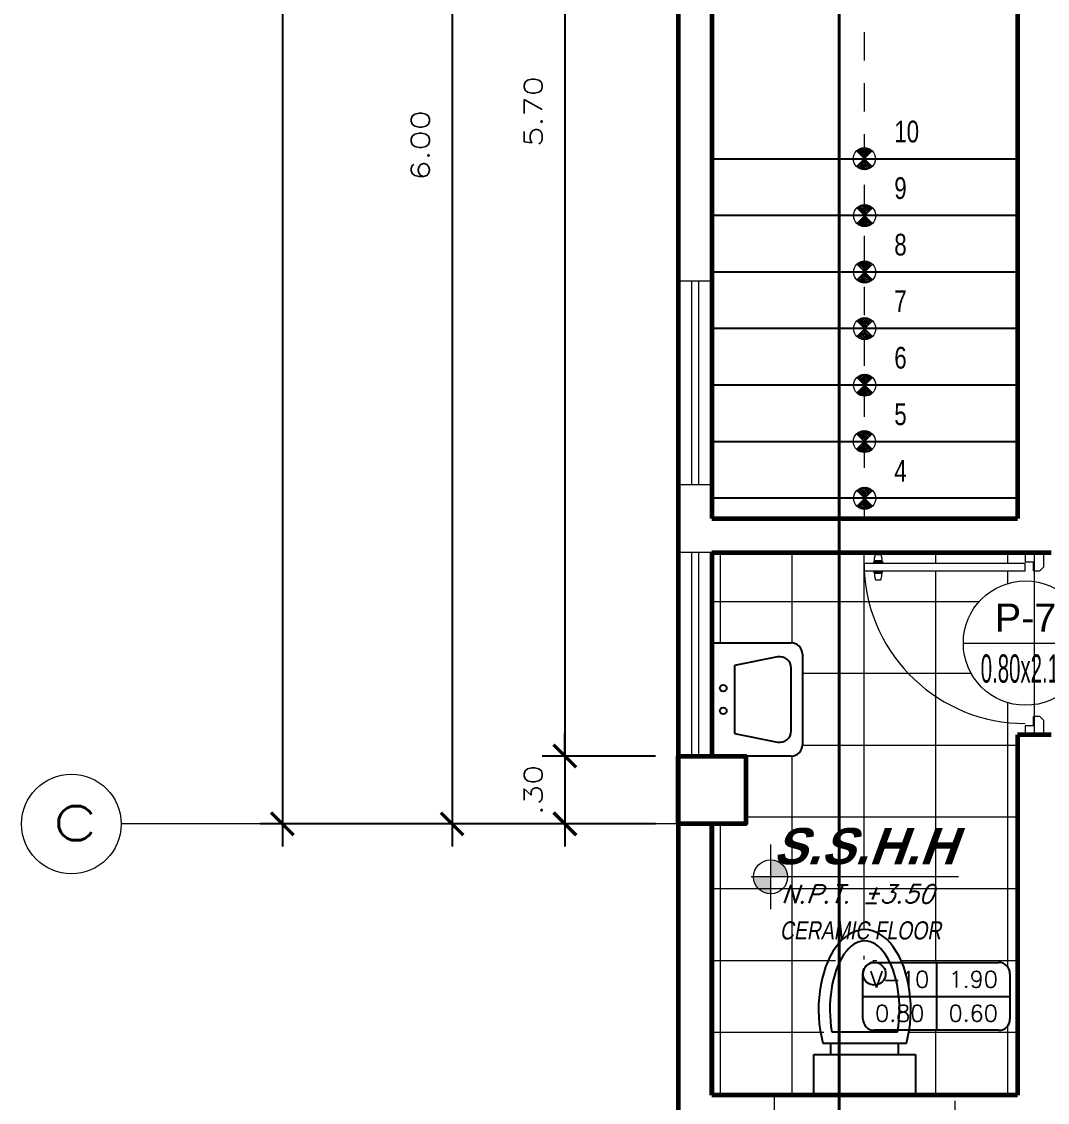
# Model space of a CAD drawing. Header units: millimetres. Extents: x 1313 to 1393.8, y 883.5 to 926.2.
# Drawn here: x 1332.882 to 1337.416, y 907.264 to 912.042 of the extents above; entities that cross this region are included whole.
import ezdxf
from ezdxf.enums import TextEntityAlignment as Align

# ---------------------------------------------------------------- set-up
doc = ezdxf.new("R2010")
doc.units = ezdxf.units.MM
doc.linetypes.add('ACAD_ISO02W100', pattern=[15, 12, -3])
doc.linetypes.add('HIDDEN2', pattern=[0.1875, 0.125, -0.0625])
for name, color, linetype, lineweight in [('ambientes', 254, 'Continuous', 25), ('columnas', 40, 'Continuous', 60), ('cotas', 87, 'Continuous', 15), ('COTNIV', 40, 'Continuous', 18), ('DIMENSIONES', 1, 'Continuous', 5), ('ejes', 147, 'Continuous', 5), ('Layer3', 31, 'Continuous', 5), ('Linea Corte', 24, 'ACAD_ISO02W100', 70), ('lineas delgadas', 252, 'Continuous', 5), ('Muros confinados', 3, 'Continuous', 60), ('proy', 42, 'HIDDEN2', 5), ('Puertas', 35, 'Continuous', 13), ('REFERENCIA', 12, 'Continuous', 5), ('TEXTO', 7, 'Continuous', 5), ('Texto niveles', 4, 'Continuous', 18)]:
    doc.layers.add(name, color=color, linetype=linetype, lineweight=lineweight)
for name, color, linetype in [('CODIGOS', 31, 'Continuous'), ('Muebles', 2, 'Continuous'), ('Muro Bajo', 2, 'Continuous')]:
    doc.layers.add(name, color=color, linetype=linetype)
doc.styles.add('ACOT', font='simplex.shx', dxfattribs={"height": 0.08})
doc.styles.add('AMBIENTES', font='arialbd.ttf', dxfattribs={"height": 0.18})
doc.styles.add('AN', font='swisscl.ttf')
doc.styles.add('R80-50', font='romans.shx', dxfattribs={"width": 1.3, "height": 0.08})
doc.styles.add('ROMANS', font='romans')
doc.styles.add('STYLE1', font='arial.ttf')
doc.styles.add('TITULOS', font='sanss___.ttf', dxfattribs={"height": 0.3})
doc.dimstyles.new('HORIZONTAL 1.1', dxfattribs={"dimtxt": 0.2, "dimasz": 0.1, "dimexe": 0.1, "dimexo": 0.1, "dimgap": 0.1, "dimtad": 2, "dimzin": 4, "dimdsep": 46, "dimtxsty": 'R80-50', "dimblk": 'ARCHTICK', "dimcen": 0.09, "dimdle": 0.1, "dimclrd": 256, "dimclre": 256, "dimclrt": 7, "dimaunit": 1, "dimazin": 0, "dimtfac": 1, "dimtix": 1, "dimtmove": 0, "dimatfit": 3, "dimldrblk": 'ARCHTICK', "dimfxl": 1, "dimtolj": 1, "dimtzin": 0, "dimarcsym": 0})
pattern_1 = [(0, (4242.365768630885, -2685.573759226781), (0, 0.3175), []), (90, (4242.365768630885, -2685.573759226781), (-0.3175, 1.944126793646423e-17), [])]

# ---------------------------------------------------------------- blocks, each defined once
blk = doc.blocks.new('_ArchTick')
at = {"color": 0, "const_width": 0.15}
blk.add_lwpolyline([(-0.5, -0.5), (0.5, 0.5)], dxfattribs=at)
blk = doc.blocks.new('*D410')
at = {"layer": 'cotas', "lineweight": -2, "transparency": 16777216}
for p, q in [((1335.283520734275, 914.5952182237883), (1335.283520734275, 908.6952182237884)), ((1335.683520734275, 914.4952182237882), (1335.183520734276, 914.4952182237882)), ((1335.683520734274, 908.7952182237884), (1335.183520734276, 908.7952182237884))]:
    blk.add_line(p, q, dxfattribs=at)
at = {"layer": 'Defpoints', "color": 0, "transparency": 16777216}
for p in [(1335.783520734275, 914.4952182237882), (1335.283520734275, 908.7952182237884), (1335.783520734274, 908.7952182237884)]:
    blk.add_point(p, dxfattribs=at)
at = {"layer": 'cotas', "lineweight": -2, "transparency": 16777216, "xscale": 0.1, "yscale": 0.1, "zscale": 0.1}
for p, rotation in [((1335.283520734275, 914.4952182237882), 90), ((1335.283520734275, 908.7952182237884), 270)]:
    blk.add_blockref('_ArchTick', p, dxfattribs=dict(at, rotation=rotation))
at = {"layer": 'cotas', "color": 7, "transparency": 16777216, "insert": (1335.143520734275, 911.6452182237877), "char_height": 0.08, "attachment_point": 5, "rotation": 90, "style": 'R80-50'}
blk.add_mtext('\\A1;5.70', dxfattribs=at)
blk = doc.blocks.new('*D411')
at = {"layer": 'cotas', "lineweight": -2, "transparency": 16777216}
for p, q in [((1335.283520734275, 908.7952182237884), (1335.283520734275, 908.8952182237884)), ((1335.683520734274, 908.7952182237884), (1335.183520734276, 908.7952182237884)), ((1335.283520734275, 908.7952182237884), (1335.283520734275, 908.4952182237878)), ((1335.683520734274, 908.4952182237878), (1335.183520734276, 908.4952182237878)), ((1335.283520734275, 908.4952182237878), (1335.283520734275, 908.3952182237878))]:
    blk.add_line(p, q, dxfattribs=at)
at = {"layer": 'Defpoints', "color": 0, "transparency": 16777216}
for p in [(1335.783520734274, 908.7952182237884), (1335.283520734275, 908.4952182237878), (1335.783520734274, 908.4952182237878)]:
    blk.add_point(p, dxfattribs=at)
at = {"layer": 'cotas', "lineweight": -2, "transparency": 16777216, "xscale": 0.1, "yscale": 0.1, "zscale": 0.1}
for p, rotation in [((1335.283520734275, 908.7952182237884), 270), ((1335.283520734275, 908.4952182237878), 90)]:
    blk.add_blockref('_ArchTick', p, dxfattribs=dict(at, rotation=rotation))
at = {"layer": 'cotas', "color": 7, "transparency": 16777216, "insert": (1335.143520734275, 908.6452182237874), "char_height": 0.08, "attachment_point": 5, "rotation": 90, "style": 'R80-50'}
blk.add_mtext('\\A1;.30', dxfattribs=at)
blk = doc.blocks.new('*D422')
at = {"layer": 'cotas', "lineweight": -2, "transparency": 16777216}
for p, q in [((1334.784764294097, 914.5952182237883), (1334.784764294097, 908.3952182237887)), ((1335.683520734285, 914.4952182237882), (1334.684764294097, 914.4952182237882)), ((1335.683520734274, 908.4952182237887), (1334.684764294097, 908.4952182237887))]:
    blk.add_line(p, q, dxfattribs=at)
at = {"layer": 'Defpoints', "color": 0, "transparency": 16777216}
for p in [(1335.783520734285, 914.4952182237882), (1334.784764294097, 908.4952182237887), (1335.783520734274, 908.4952182237887)]:
    blk.add_point(p, dxfattribs=at)
at = {"layer": 'cotas', "lineweight": -2, "transparency": 16777216, "xscale": 0.1, "yscale": 0.1, "zscale": 0.1}
for p, rotation in [((1334.784764294097, 914.4952182237882), 90), ((1334.784764294097, 908.4952182237887), 270)]:
    blk.add_blockref('_ArchTick', p, dxfattribs=dict(at, rotation=rotation))
at = {"layer": 'cotas', "color": 7, "transparency": 16777216, "insert": (1334.644764294097, 911.4952182237878), "char_height": 0.08, "attachment_point": 5, "rotation": 90, "style": 'R80-50'}
blk.add_mtext('\\A1;6.00', dxfattribs=at)
blk = doc.blocks.new('*D423')
at = {"layer": 'cotas', "lineweight": -2, "transparency": 16777216}
for p, q in [((1334.034764294097, 923.0952182237883), (1334.034764294097, 908.3952182237878)), ((1335.683520734275, 922.9952182237882), (1333.934764294097, 922.9952182237882)), ((1335.683520734274, 908.4952182237878), (1333.934764294097, 908.4952182237878))]:
    blk.add_line(p, q, dxfattribs=at)
at = {"layer": 'Defpoints', "color": 0, "transparency": 16777216}
for p in [(1335.783520734275, 922.9952182237882), (1334.034764294097, 908.4952182237878), (1335.783520734274, 908.4952182237878)]:
    blk.add_point(p, dxfattribs=at)
at = {"layer": 'cotas', "lineweight": -2, "transparency": 16777216, "xscale": 0.1, "yscale": 0.1, "zscale": 0.1}
for p, rotation in [((1334.034764294097, 922.9952182237882), 90), ((1334.034764294097, 908.4952182237878), 270)]:
    blk.add_blockref('_ArchTick', p, dxfattribs=dict(at, rotation=rotation))
at = {"layer": 'cotas', "color": 7, "transparency": 16777216, "insert": (1333.780237545126, 915.7452182237873), "char_height": 0.3, "attachment_point": 5, "rotation": 90, "style": 'TITULOS'}
blk.add_mtext('\\A1;14.50', dxfattribs=at)
blk = doc.blocks.new('P90-1')
for p, q in [((-0.9990517566913795, 0.005935422918673439), (-0.9990517566913795, 0.0959354229186733)), ((-0.9940517566913787, 0.0959354229186733), (-0.9990517566913795, 0.0959354229186733)), ((-0.9488046350236647, 0.1009354229186741), (-0.9940517566913787, 0.1009354229186741)), ((-0.9940517566913787, 0.0959354229186733), (-0.9940517566913787, 0.1009354229186741)), ((-0.004051756691380248, 0.1009354229186741), (-0.05237351597615536, 0.1009354229186741)), ((-0.004051756691380248, 0.1009354229186741), (-0.004051756691380248, 0.0959354229186733)), ((0.0009482433086205333, 0.0959354229186733), (-0.004051756691380248, 0.0959354229186733)), ((0.0009482433086205333, 0.0959354229186733), (0.0009482433086205333, 0.005935422918673439)), ((-0.9940517566913787, 0.005935422918673439), (-0.9990517566913795, 0.005935422918673439)), ((-0.9940517566913787, 0.000935422918672657), (-0.9940517566913787, 0.005935422918673439)), ((-0.9190517566913794, 0.000935422918672657), (-0.9940517566913787, 0.000935422918672657)), ((-0.8990517566913798, 0.02093542291867401), (-0.9190517566913794, 0.000935422918672657)), ((-0.8990517566913798, 0.02093542291867401), (-0.8990517566913798, 0.05472381416213601)), ((-0.09905175669137911, 0.05472381416213601), (-0.09905175669137911, 0.02093542291867401)), ((-0.09905175669137911, 0.02093542291867401), (-0.07905175669137954, 0.000935422918672657)), ((-0.004051756691380248, 0.000935422918672657), (-0.07905175669137954, 0.000935422918672657)), ((-0.004051756691380248, 0.005935422918673439), (-0.004051756691380248, 0.000935422918672657)), ((0.0009482433086205333, 0.005935422918673439), (-0.004051756691380248, 0.005935422918673439))]:
    blk.add_line(p, q)
for points in [[(-0.05905045993646674, 0.9844227219258652), (-0.1001612735924624, 0.9844227219258634), (-0.1001612735924624, 0.1012135621264321), (-0.05905045993646496, 0.1012135621264321)], [(-0.1139915255970934, 0.9274939543605996), (-0.1284152196437027, 0.9274939543605996), (-0.1484152196437005, 0.9224939543605988), (-0.1484152196437023, 0.892684088653457), (-0.128415219643701, 0.8876840886534598), (-0.1139915255970951, 0.8876840886534563)], [(-0.1055768771159933, 0.932087397904283), (-0.1101666955382914, 0.9320873979042812), (-0.1101666955382896, 0.8838561757099654), (-0.1055768771159933, 0.8838561757099619)], [(-0.05355882323787142, 0.932087397904283), (-0.04896900481557687, 0.9320873979042812), (-0.04896900481557509, 0.8838561757099654), (-0.05355882323787142, 0.8838561757099654)], [(-0.04514417475677135, 0.9274939543605996), (-0.03072048071016198, 0.9274939543605996), (-0.01072048071016418, 0.9224939543605988), (-0.01072048071016241, 0.892684088653457), (-0.03072048071016376, 0.8876840886534563), (-0.04514417475676957, 0.8876840886534598)]]:
    blk.add_lwpolyline(points, close=True)
for points in [[(-0.9488046350236647, 0.1009354229186741), (-0.9488046350236647, 0.05472381416213601), (-0.8990517566913798, 0.05472381416213601)], [(-0.09905175669137911, 0.05472381416213601), (-0.05237351597615536, 0.05472381416213601), (-0.05237351597615536, 0.1009354229186741)]]:
    blk.add_lwpolyline(points)
blk.add_arc((-0.05237351597615536, 0.1009354229186741), 0.88477877307552, 93.09610705437265, 180)
blk = doc.blocks.new('vp')
at = {"color": 21}
blk.add_lwpolyline([(-0.2750000000000057, 0), (0.2749999999999915, 0)], dxfattribs=at)
at = {"color": 31}
blk.add_circle((0, 0), 0.2749999999999986, dxfattribs=at)
at = {"style": 'STYLE1'}
blk.add_attdef('TIPO', text='', height=0.125, dxfattribs=at).set_placement((0, 0.05), align=Align.CENTER)
at = {"style": 'STYLE1', "width": 0.5166091167736456}
blk.add_attdef('ANCHOXALTURA', text='', height=0.125, dxfattribs=at).set_placement((-0.1981998467250108, -0.175), (0.1980668325464521, -0.175), align=Align.FIT)
blk = doc.blocks.new('LAV54-02')
for p, q in [((-0.25, -0.3500000000000014), (-0.25, 0)), ((-0.25, 0), (0.25, 0)), ((0.25, 0), (0.25, -0.3500000000000014)), ((-0.1500000000000004, -0.1000000000000014), (-0.1880388386486178, -0.2901941932430887)), ((0.1500000000000004, -0.1000000000000014), (-0.1500000000000004, -0.1000000000000014)), ((0.1880388386486178, -0.2901941932430887), (0.1500000000000004, -0.1000000000000014)), ((-0.139009804864072, -0.3500000000000014), (0.139009804864072, -0.3500000000000014)), ((0.1999999999999993, -0.3999999999999986), (-0.1999999999999993, -0.3999999999999986))]:
    blk.add_line(p, q)
for centre in [(-0.05000000000000071, -0.04999999999999716), (0.05000000000000071, -0.04999999999999716)]:
    blk.add_circle(centre, 0.015)
for centre, radius, start, end in [((-0.139009804864072, -0.2999999999999972), 0.05000000000000004, 168.6900675259798, 270), ((0.139009804864072, -0.2999999999999972), 0.05000000000000004, 270.0000000000001, 11.30993247402031), ((-0.1999999999999993, -0.3500000000000014), 0.05000000000000003, 180, 270), ((0.1999999999999993, -0.3500000000000014), 0.05000000000000003, 270, 0)]:
    blk.add_arc(centre, radius, start, end)
blk = doc.blocks.new('INO75-01')
for p, q in [((0, 0.2249999999999943), (0.1800000000000068, 0.2249999999999943)), ((0, -0.2249999999999943), (0, 0.2249999999999943)), ((0.1800000000000068, 0.2249999999999943), (0.1800000000000068, -0.2249999999999943)), ((0.1800000000000068, -0.2249999999999943), (0, -0.2249999999999943))]:
    blk.add_line(p, q)
at = {"linetype": 'HIDDEN2'}
for p, q in [((0.1800000000000068, 0.1499999999999986), (0.2300000000000182, 0.1499999999999986)), ((0.1800000000000068, -0.1500000000000057), (0.2300000000000182, -0.1500000000000057))]:
    blk.add_line(p, q, dxfattribs=at)
for points in [[(0.2300000000000182, 0.1845588526671662), (0.2300000000000182, -0.1845588526671662)], [(0.280000000000018, 0.1451869226585609), (0.280000000000018, -0.1451869226585609)]]:
    blk.add_lwpolyline(points)
for major_axis, ratio, start_param, end_param in [((0.3525707902876398, -7.828644183752505e-16), 0.5784260567748055, -2.010251506977173, 2.010251506977181), ((0.30257079028764, -7.622209603519594e-16), 0.5084145359543746, -1.907630861705541, 1.90763086170555)]:
    blk.add_ellipse((0.3799999999999955, 0), major_axis=major_axis, ratio=ratio, start_param=start_param, end_param=end_param)
blk = doc.blocks.new('VANOS')
at = {"color": 2}
for p, q in [((-0.2749999999999915, 0.1499999999999968), (0.2750000000000057, 0.1500000000000004)), ((0, 0.1499999999999986), (0, -0.1500000000000021)), ((-0.3250000000000171, -0.100000000000005), (-0.3250000000000171, 0.09999999999999964)), ((0.3250000000000028, 0.09999999999999964), (0.3250000000000028, -0.09999999999999787)), ((-0.3250000000000028, 0), (0.3250000000000028, 0)), ((0.2749999999999915, -0.1500000000000039), (-0.2750000000000057, -0.1500000000000039))]:
    blk.add_line(p, q, dxfattribs=at)
for centre, radius, start, end in [((-0.2750000000000057, 0.1000000000000014), 0.04999999999999716, 180, 180.000000000001), ((-0.2749999999999915, 0.1000000000000014), 0.05, 90, 180), ((0.2750000000000057, 0.1000000000000014), 0.04999999999999805, 90, 90), ((0.2750000000000057, 0.09999999999999787), 0.05, 0, 89.99999999999984), ((-0.2750000000000057, -0.1000000000000014), 0.04999999999999893, 179.999999999998, 270), ((0.2749999999999915, -0.1000000000000014), 0.05000000000000071, 270.0000000000041, 4.071109992273244e-12)]:
    blk.add_arc(centre, radius, start, end, dxfattribs=at)
at = {"color": 3, "style": 'ROMANS'}
for tag, p in [('VANO', (-0.1625000000000085, 0.07499999999999751)), ('ALFEIZAR', (0.1625000000000085, 0.07500000000000107)), ('ANCHO', (-0.1624999999999943, -0.07500000000000107)), ('ALTURA', (0.1625000000000085, -0.07499999999999929))]:
    blk.add_attdef(tag, text='', height=0.0725, dxfattribs=at).set_placement(p, align=Align.MIDDLE)

msp = doc.modelspace()

# ---------------------------------------------------------------- hatches: boundary and pattern name
at = {"layer": 'cotas'}
h = msp.add_hatch(dxfattribs=at)
h.set_pattern_fill('NET', color=256, scale=0.1, style=0)
h.set_pattern_definition(pattern_1)
edge = h.paths.add_edge_path()
edge.add_line((1337.283520734273, 908.8893594959002), (1337.322257091519, 908.8893594959002))
edge.add_line((1337.322257091519, 908.8893594959002), (1337.322257091519, 908.8933887895398))
edge.add_line((1337.322257091519, 908.8933887895398), (1337.318227797879, 908.8933887895398))
edge.add_line((1337.318227797879, 908.8933887895398), (1337.318227797879, 908.9298515774478))
edge.add_line((1337.318227797879, 908.9298515774478), (1337.355467826125, 908.9298515774478))
edge.add_line((1337.355467826125, 908.9298515774478), (1337.355467826125, 908.9699453686892))
edge.add_line((1337.355467826125, 908.9699453686892), (1337.358520734273, 908.9699453686897))
edge.add_line((1337.358520734273, 908.9699453686897), (1337.358520734273, 909.0223906636909))
edge.add_arc((1337.319705097314, 909.2946375118406), 0.2749999999999986, 180, 278.11426822922806, ccw=False)
edge.add_arc((1337.319705097314, 909.2946375118406), 0.2749999999999986, 81.88573177077188, 180, ccw=False)
edge.add_line((1337.358520734273, 909.5668843599904), (1337.358520734273, 909.6146323509995))
edge.add_line((1337.358520734273, 909.6146323509995), (1337.355467826125, 909.614632350999))
edge.add_line((1337.355467826125, 909.614632350999), (1337.355467826125, 909.6522484186819))
edge.add_line((1337.355467826125, 909.6522484186819), (1337.318227797879, 909.6522484186823))
edge.add_line((1337.318227797879, 909.6522484186823), (1337.318227797879, 909.6911889301484))
edge.add_line((1337.318227797879, 909.6911889301484), (1337.322257091519, 909.6911889301489))
edge.add_line((1337.322257091519, 909.6911889301489), (1337.322257091519, 909.6952182237885))
edge.add_line((1337.322257091519, 909.6952182237885), (1336.496162061987, 909.695218223789))
edge.add_line((1336.496162061987, 909.695218223789), (1336.496162061988, 907.9694519666302))
edge.add_ellipse((1336.608520734274, 907.6752182237885), major_axis=(2.074889638452718e-17, 0.3525707902877002), ratio=0.5784260567746484, start_angle=306.0624275092634, end_angle=393.4322317041225, ccw=False)
edge.add_line((1336.773377825954, 907.8827647947048), (1337.200919042047, 907.8827647947044))
edge.add_arc((1337.200919042047, 907.8327647947042), 0.05000000000018189, 0, 89.99999999947892, ccw=False)
edge.add_line((1337.250919042047, 907.8327647947042), (1337.250919042047, 907.6327647947044))
edge.add_arc((1337.200919042047, 907.6327647947044), 0.05000000000018189, -90, 0, ccw=False)
edge.add_line((1337.200919042047, 907.5827647947042), (1336.805320393477, 907.5827647947037))
edge.add_ellipse((1336.608520734274, 907.6752182237885), major_axis=(2.074889638452718e-17, 0.3525707902877002), ratio=0.5784260567746484, start_angle=244.82107289037822, end_angle=254.79777994582372, ccw=False)
edge.add_line((1336.793079586942, 907.525218223788), (1336.758520734274, 907.5252182237884))
edge.add_line((1336.758520734274, 907.5252182237884), (1336.758520734275, 907.4752182237878))
edge.add_line((1336.758520734275, 907.4752182237878), (1336.833520734275, 907.4752182237883))
edge.add_line((1336.833520734275, 907.4752182237883), (1336.833520734274, 907.2952182237889))
edge.add_line((1336.833520734274, 907.2952182237889), (1337.008520734274, 907.2952182237884))
edge.add_line((1337.008520734274, 907.2952182237884), (1337.283520734274, 907.2952182237884))
edge.add_line((1337.283520734274, 907.2952182237884), (1337.283520734273, 908.8893594959002))
h.paths.add_polyline_path([(1336.606261846996, 909.6137382371123), (1336.606261846996, 909.646867745116), (1337.318003656972, 909.646867745116), (1337.318003656971, 909.6137382371205)], flags=16)
h.paths.add_polyline_path([(1336.680190225304, 909.5748523735404), (1336.656167684847, 909.5748523735404), (1336.652138391206, 909.5909695481002), (1336.652138391207, 909.6025930078338), (1336.684219518943, 909.6025930078333), (1336.684219518943, 909.5909695480975)], flags=16)
h.paths.add_polyline_path([(1336.687304275998, 909.6056752805196), (1336.648436724636, 909.6056752805191), (1336.648436724637, 909.609374025754), (1336.687304275998, 909.6093740257545)], flags=16)
h.paths.add_polyline_path([(1336.687304275998, 909.6512932284797), (1336.648436724637, 909.6512932284797), (1336.648436724637, 909.6549919737156), (1336.687304275998, 909.6549919737156)], flags=16)
h.paths.add_polyline_path([(1336.684219518943, 909.6580742464005), (1336.652138391207, 909.6580742464009), (1336.652138391207, 909.6696977061363), (1336.656167684847, 909.6858148806939), (1336.680190225303, 909.6858148806934), (1336.684219518943, 909.6696977061354)], flags=16)
edge = h.paths.add_edge_path()
edge.add_ellipse((1336.608520734274, 907.6752182237885), major_axis=(2.074889638452718e-17, 0.3525707902877002), ratio=0.5784260567746484, start_angle=393.4322317041225, end_angle=475.1789271096218, ccw=False)
edge.add_line((1336.496162061988, 907.9694519666307), (1336.496162061987, 908.2608102795036))
edge.add_line((1336.496162061987, 908.2608102795036), (1336.267881465174, 908.2608102795032))
edge.add_arc((1336.192881465174, 908.2608102795032), 0.0749999999998181, -180, 0, ccw=False)
edge.add_arc((1336.192881465174, 908.2608102795032), 0.0749999999998181, 0, 180, ccw=False)
edge.add_line((1336.267881465174, 908.2608102795032), (1336.496162061987, 908.2608102795032))
edge.add_line((1336.496162061987, 908.2608102795032), (1336.496162061988, 909.6952182237885))
edge.add_line((1336.496162061988, 909.6952182237885), (1335.933520734276, 909.6952182237894))
edge.add_line((1335.933520734276, 909.6952182237894), (1335.933520734274, 909.2952182237989))
edge.add_line((1335.933520734274, 909.2952182237989), (1336.283520734273, 909.2952182237989))
edge.add_arc((1336.283520734273, 909.2452182237987), 0.05000000000018189, 0, 90, ccw=False)
edge.add_line((1336.333520734273, 909.2452182237987), (1336.333520734273, 908.8452182237991))
edge.add_arc((1336.283520734273, 908.8452182237991), 0.05000000000018189, -90, 0, ccw=False)
edge.add_line((1336.283520734273, 908.7952182237989), (1336.083520734274, 908.7952182237989))
edge.add_line((1336.083520734274, 908.7952182237989), (1336.083520734274, 908.4948440546193))
edge.add_line((1336.083520734274, 908.4948440546193), (1335.933520734274, 908.4948440546189))
edge.add_line((1335.933520734274, 908.4948440546189), (1335.933520734275, 907.2952182237889))
edge.add_line((1335.933520734275, 907.2952182237889), (1336.383520734274, 907.2952182237898))
edge.add_line((1336.383520734274, 907.2952182237898), (1336.383520734274, 907.4752182237883))
edge.add_line((1336.383520734274, 907.4752182237883), (1336.458520734274, 907.4752182237883))
edge.add_line((1336.458520734274, 907.4752182237883), (1336.458520734274, 907.5252182237884))
edge.add_line((1336.458520734274, 907.5252182237884), (1336.423961881607, 907.5252182237884))
h.paths.add_polyline_path([(1336.211749096821, 908.1324563107139), (1337.013653858725, 908.1178975013438), (1337.057330286837, 908.2378975013437), (1336.255425524932, 908.2524563107138)], flags=9)
h.paths.add_polyline_path([(1336.159857031848, 908.2726246401178), (1337.110213686187, 908.2726246401178), (1337.110213686187, 908.5209738897763), (1336.159857031848, 908.5209738897763)], flags=9)
h.paths.add_polyline_path([(1336.182984016205, 907.9678915744014), (1336.990984016205, 907.9608384951732), (1337.01214325389, 908.0808384951731), (1336.20414325389, 908.0878915744013)], flags=9)
at = {"layer": 'DIMENSIONES'}
h = msp.add_hatch(dxfattribs=at)
h.set_pattern_fill('NET', color=256, scale=0.1, style=0)
h.set_pattern_definition(pattern_1)
edge = h.paths.add_edge_path(flags=17)
edge.add_line((1337.283520734274, 908.6452182237888), (1337.31822779788, 908.6452182237883))
edge.add_line((1337.31822779788, 908.6452182237883), (1337.318227797879, 908.685710305336))
edge.add_line((1337.318227797879, 908.685710305336), (1337.355467826125, 908.685710305336))
edge.add_line((1337.355467826125, 908.685710305336), (1337.355467826125, 908.7258040965773))
edge.add_line((1337.355467826125, 908.7258040965773), (1337.358520734274, 908.7258040965769))
edge.add_line((1337.358520734274, 908.7258040965769), (1337.358520734274, 908.7775716538579))
edge.add_arc((1337.319705097314, 909.0498185020076), 0.2749999999999985, 180, 278.1142682293219, ccw=False)
edge.add_arc((1337.319705097314, 909.0498185020076), 0.2749999999999986, 81.88573177077188, 180, ccw=False)
edge.add_line((1337.358520734273, 909.3220653501573), (1337.358520734273, 909.3704910788867))
edge.add_line((1337.358520734273, 909.3704910788867), (1337.355467826125, 909.3704910788872))
edge.add_line((1337.355467826125, 909.3704910788872), (1337.355467826125, 909.40810714657))
edge.add_line((1337.355467826125, 909.40810714657), (1337.318227797879, 909.4081071465696))
edge.add_line((1337.318227797879, 909.4081071465696), (1337.318227797879, 909.4510769516767))
edge.add_line((1337.318227797879, 909.4510769516767), (1335.933520734275, 909.4510769516767))
edge.add_line((1335.933520734275, 909.4510769516767), (1335.933520734275, 909.2952182237993))
edge.add_line((1335.933520734275, 909.2952182237993), (1336.283520734273, 909.2952182237989))
edge.add_arc((1336.283520734273, 909.2452182237987), 0.05000000000018189, 0, 90, ccw=False)
edge.add_line((1336.333520734273, 909.2452182237987), (1336.333520734273, 908.8452182237991))
edge.add_arc((1336.283520734273, 908.8452182237991), 0.05000000000018189, -90, 0, ccw=False)
edge.add_line((1336.283520734273, 908.7952182237989), (1336.083520734274, 908.7952182237989))
edge.add_line((1336.083520734274, 908.7952182237989), (1336.083520734274, 908.4948440546193))
edge.add_line((1336.083520734274, 908.4948440546193), (1335.933520734274, 908.4948440546189))
edge.add_line((1335.933520734274, 908.4948440546189), (1335.933520734275, 907.2952182237889))
edge.add_line((1335.933520734275, 907.2952182237889), (1336.383520734274, 907.2952182237898))
edge.add_line((1336.383520734274, 907.2952182237898), (1336.383520734274, 907.4752182237883))
edge.add_line((1336.383520734274, 907.4752182237883), (1336.458520734274, 907.4752182237883))
edge.add_line((1336.458520734274, 907.4752182237883), (1336.458520734274, 907.5252182237884))
edge.add_line((1336.458520734274, 907.5252182237884), (1336.423961881607, 907.5252182237884))
edge.add_ellipse((1336.608520734274, 907.6752182237885), major_axis=(2.074889638452718e-17, 0.3525707902877002), ratio=0.5784260567746484, start_angle=306.0624275092634, end_angle=475.1789271096218, ccw=False)
edge.add_line((1336.773377825954, 907.8827647947044), (1337.200919042047, 907.8827647947044))
edge.add_arc((1337.200919042047, 907.8327647947042), 0.05000000000018189, 0, 89.99999999947892, ccw=False)
edge.add_line((1337.250919042047, 907.8327647947042), (1337.250919042047, 907.6327647947044))
edge.add_arc((1337.200919042047, 907.6327647947044), 0.05000000000018189, -90, 0, ccw=False)
edge.add_line((1337.200919042047, 907.5827647947042), (1336.805320393478, 907.5827647947037))
edge.add_ellipse((1336.608520734274, 907.6752182237885), major_axis=(2.074889638452718e-17, 0.3525707902877002), ratio=0.5784260567746484, start_angle=244.82107289037822, end_angle=254.79777994582372, ccw=False)
edge.add_line((1336.793079586942, 907.5252182237884), (1336.758520734274, 907.5252182237884))
edge.add_line((1336.758520734274, 907.5252182237884), (1336.758520734275, 907.4752182237878))
edge.add_line((1336.758520734275, 907.4752182237878), (1336.833520734275, 907.4752182237883))
edge.add_line((1336.833520734275, 907.4752182237883), (1336.833520734274, 907.2952182237889))
edge.add_line((1336.833520734274, 907.2952182237889), (1337.008520734274, 907.2952182237884))
edge.add_line((1337.008520734274, 907.2952182237884), (1337.283520734273, 907.2952182237884))
edge.add_line((1337.283520734273, 907.2952182237884), (1337.283520734274, 908.6452182237888))
h.paths.add_polyline_path([(1336.267881465174, 908.2608102795032, -1), (1336.117881465174, 908.2608102795032, -1)], flags=16)
h.paths.add_polyline_path([(1336.606261846997, 909.3695969650014), (1336.606261846997, 909.4027264730046), (1336.648436724637, 909.4027264730041), (1336.648436724636, 909.4139329742891), (1336.652138391206, 909.4139329742895), (1336.652138391207, 909.4255564340226), (1336.656167684846, 909.4416736085816), (1336.680190225304, 909.441673608582), (1336.684219518943, 909.4255564340231), (1336.684219518944, 909.4108507016028), (1336.687304275998, 909.4108507016037), (1336.687304275998, 909.4027264730041), (1337.318003656971, 909.4027264730041), (1337.318003656971, 909.3695969650091), (1336.687304275998, 909.3695969650096), (1336.687304275998, 909.3584517357219), (1336.684219518944, 909.3584517357219), (1336.684219518943, 909.346828275988), (1336.680190225304, 909.3307111014285), (1336.656167684846, 909.3307111014285), (1336.652138391206, 909.346828275988), (1336.652138391207, 909.3615340084077), (1336.648436724636, 909.3615340084073), (1336.648436724637, 909.3695969650087)], flags=16)
edge = h.paths.add_edge_path()
edge.add_arc((1337.319705097314, 909.0498185020076), 0.2749999999999986, 81.88573177077188, 180, ccw=False)
edge.add_line((1337.358520734273, 909.3220653501573), (1337.358520734273, 909.3704910788867))
edge.add_line((1337.358520734273, 909.3704910788867), (1337.355467826125, 909.3704910788872))
edge.add_line((1337.355467826125, 909.3704910788872), (1337.355467826125, 909.40810714657))
edge.add_line((1337.355467826125, 909.40810714657), (1337.318227797879, 909.4081071465696))
edge.add_line((1337.318227797879, 909.4081071465696), (1337.31822779788, 909.4470476580361))
edge.add_line((1337.31822779788, 909.4470476580361), (1337.322257091519, 909.4470476580361))
edge.add_line((1337.322257091519, 909.4470476580361), (1337.322257091519, 909.4510769516771))
edge.add_line((1337.322257091519, 909.4510769516771), (1335.933520734275, 909.4510769516771))
edge.add_line((1335.933520734275, 909.4510769516771), (1335.933520734275, 909.2952182237989))
edge.add_line((1335.933520734275, 909.2952182237989), (1336.283520734273, 909.2952182237989))
edge.add_arc((1336.283520734273, 909.2452182237987), 0.05000000000018189, 0, 90, ccw=False)
edge.add_line((1336.333520734273, 909.2452182237987), (1336.333520734273, 908.8452182237991))
edge.add_arc((1336.283520734273, 908.8452182237991), 0.05000000000018189, -90, 0, ccw=False)
edge.add_line((1336.283520734273, 908.7952182237989), (1336.083520734274, 908.7952182237989))
edge.add_line((1336.083520734274, 908.7952182237989), (1336.083520734274, 908.4948440546193))
edge.add_line((1336.083520734274, 908.4948440546193), (1335.933520734274, 908.4948440546189))
edge.add_line((1335.933520734274, 908.4948440546189), (1335.933520734275, 907.2952182237889))
edge.add_line((1335.933520734275, 907.2952182237889), (1336.383520734274, 907.2952182237898))
edge.add_line((1336.383520734274, 907.2952182237898), (1336.383520734274, 907.4752182237883))
edge.add_line((1336.383520734274, 907.4752182237883), (1336.458520734274, 907.4752182237883))
edge.add_line((1336.458520734274, 907.4752182237883), (1336.458520734274, 907.5252182237884))
edge.add_line((1336.458520734274, 907.5252182237884), (1336.423961881607, 907.5252182237884))
edge.add_ellipse((1336.608520734274, 907.6752182237885), major_axis=(2.074889638452718e-17, 0.3525707902877002), ratio=0.5784260567746484, start_angle=306.0624275092634, end_angle=475.1789271096218, ccw=False)
edge.add_line((1336.773377825954, 907.8827647947044), (1337.200919042047, 907.8827647947044))
edge.add_arc((1337.200919042047, 907.8327647947042), 0.05000000000018189, 0, 89.99999999947892, ccw=False)
edge.add_line((1337.250919042047, 907.8327647947042), (1337.250919042047, 907.6327647947044))
edge.add_arc((1337.200919042047, 907.6327647947044), 0.05000000000018189, -90, 0, ccw=False)
edge.add_line((1337.200919042047, 907.5827647947042), (1336.805320393478, 907.5827647947037))
edge.add_ellipse((1336.608520734274, 907.6752182237885), major_axis=(2.074889638452718e-17, 0.3525707902877002), ratio=0.5784260567746484, start_angle=244.82107289037822, end_angle=254.79777994582372, ccw=False)
edge.add_line((1336.793079586942, 907.5252182237884), (1336.758520734274, 907.5252182237884))
edge.add_line((1336.758520734274, 907.5252182237884), (1336.758520734275, 907.4752182237878))
edge.add_line((1336.758520734275, 907.4752182237878), (1336.833520734275, 907.4752182237883))
edge.add_line((1336.833520734275, 907.4752182237883), (1336.833520734274, 907.2952182237889))
edge.add_line((1336.833520734274, 907.2952182237889), (1337.008520734274, 907.2952182237884))
edge.add_line((1337.008520734274, 907.2952182237884), (1337.283520734273, 907.2952182237884))
edge.add_line((1337.283520734273, 907.2952182237884), (1337.283520734274, 908.6452182237888))
edge.add_line((1337.283520734274, 908.6452182237888), (1337.322257091519, 908.6452182237888))
edge.add_line((1337.322257091519, 908.6452182237888), (1337.322257091519, 908.6492475174275))
edge.add_line((1337.322257091519, 908.6492475174275), (1337.318227797879, 908.649247517427))
edge.add_line((1337.318227797879, 908.649247517427), (1337.318227797879, 908.6857103053364))
edge.add_line((1337.318227797879, 908.6857103053364), (1337.355467826125, 908.685710305336))
edge.add_line((1337.355467826125, 908.685710305336), (1337.355467826125, 908.7258040965773))
edge.add_line((1337.355467826125, 908.7258040965773), (1337.358520734274, 908.7258040965769))
edge.add_line((1337.358520734274, 908.7258040965769), (1337.358520734274, 908.7775716538579))
edge.add_arc((1337.319705097314, 909.0498185020076), 0.2749999999999985, 180, 278.1142682293219, ccw=False)
h.paths.add_polyline_path([(1336.606261846997, 909.3695969650091), (1336.606261846997, 909.4027264730046), (1337.318003656971, 909.4027264730046), (1337.318003656971, 909.3695969650087)], flags=0)
h.paths.add_polyline_path([(1336.680190225304, 909.330711101429), (1336.656167684847, 909.3307111014285), (1336.652138391206, 909.3468282759884), (1336.652138391207, 909.3584517357219), (1336.684219518943, 909.3584517357219), (1336.684219518943, 909.346828275988)], flags=0)
h.paths.add_polyline_path([(1336.687304275998, 909.3615340084082), (1336.648436724636, 909.3615340084082), (1336.648436724636, 909.3652327536427), (1336.687304275998, 909.3652327536422)], flags=0)
h.paths.add_polyline_path([(1336.687304275998, 909.4071519563679), (1336.648436724637, 909.4071519563679), (1336.648436724636, 909.4108507016028), (1336.687304275998, 909.4108507016028)], flags=0)
h.paths.add_polyline_path([(1336.684219518943, 909.4139329742891), (1336.652138391207, 909.4139329742886), (1336.652138391206, 909.4255564340231), (1336.656167684847, 909.441673608582), (1336.680190225304, 909.4416736085816), (1336.684219518943, 909.4255564340231)], flags=0)
h.paths.add_polyline_path([(1336.211749096821, 908.1324563107139), (1337.013653858725, 908.1178975013438), (1337.057330286837, 908.2378975013437), (1336.255425524932, 908.2524563107138)], flags=24)
h.paths.add_polyline_path([(1336.159857031848, 908.2726246401178), (1337.110213686187, 908.2726246401178), (1337.110213686187, 908.5209738897763), (1336.159857031848, 908.5209738897763)], flags=24)
h.paths.add_polyline_path([(1336.182984016205, 907.9678915744014), (1336.990984016205, 907.9608384951732), (1337.01214325389, 908.0808384951731), (1336.20414325389, 908.0878915744013)], flags=24)
at = {"layer": 'lineas delgadas'}
h = msp.add_hatch(color=256, dxfattribs=at)
h.paths.add_polyline_path([(1336.192881465174, 908.1858102795034), (1336.192881465174, 908.2608102795032), (1336.117881465174, 908.2608102795032, 0.414213562373145)])
h.paths.add_polyline_path([(1336.192881465174, 908.2608102795032), (1336.267881465174, 908.2608102795032, 0.4142135623730618), (1336.192881465174, 908.335810279503)])
at = {"layer": 'REFERENCIA'}
h = msp.add_hatch(dxfattribs=at)
h.set_pattern_fill('BASKETWV,_O', color=256, scale=0.04000000000000001, angle=90)
h.set_pattern_definition([(135.0000000000092, (1487.475333639641, 945.393029741155), (-0.03535533905932852, 0.007071067811859809), [0.04000000000000001, -0.02]), (135.0000000000092, (1487.471798105735, 945.3894942072491), (-0.03535533905932852, 0.007071067811859809), [0.04000000000000001, -0.02]), (135.0000000000092, (1487.468262571829, 945.3859586733431), (-0.03535533905932852, 0.007071067811859809), [0.04000000000000001, -0.02]), (135.0000000000092, (1487.464727037923, 945.3824231394372), (-0.03535533905932852, 0.007071067811859809), [0.04000000000000001, -0.02]), (135.0000000000092, (1487.461191504017, 945.3788876055312), (-0.03535533905932852, 0.007071067811859809), [-0.01, 0.02, -0.03000000000000001]), (225.0000000000092, (1487.454120436205, 945.3859586733431), (0.007071067811871145, -0.03535533905932625), [0.02, -0.02]), (225.0000000000092, (1487.450584902299, 945.3894942072491), (0.007071067811871145, -0.03535533905932625), [0.02, -0.02]), (225.0000000000092, (1487.447049368393, 945.393029741155), (0.007071067811871145, -0.03535533905932625), [0.02, -0.02]), (225.0000000000092, (1487.443513834487, 945.396565275061), (0.007071067811871145, -0.03535533905932625), [0.02, -0.02]), (225.0000000000092, (1487.439978300581, 945.400100808967), (0.007071067811871145, -0.03535533905932625), [0.02, -0.02])])
h.paths.add_polyline_path([(1336.573072195706, 911.4013959775591, 0.414213562373044), (1336.642061190744, 911.4013959775591), (1336.607566693225, 911.4358904750782)])
h.paths.add_polyline_path([(1336.573072195706, 911.4703849725972), (1336.607566693225, 911.4358904750782), (1336.642061190744, 911.4703849725972, 0.4142135623730951)])
h = msp.add_hatch(dxfattribs=at)
h.set_pattern_fill('BASKETWV,_O', color=256, scale=0.04000000000000001, angle=90)
h.set_pattern_definition([(135.0000000000092, (1487.476287680689, 945.1420757001058), (-0.03535533905932852, 0.007071067811859809), [0.04000000000000001, -0.02]), (135.0000000000092, (1487.472752146783, 945.1385401661998), (-0.03535533905932852, 0.007071067811859809), [0.04000000000000001, -0.02]), (135.0000000000092, (1487.469216612878, 945.1350046322939), (-0.03535533905932852, 0.007071067811859809), [0.04000000000000001, -0.02]), (135.0000000000092, (1487.465681078972, 945.1314690983879), (-0.03535533905932852, 0.007071067811859809), [0.04000000000000001, -0.02]), (135.0000000000092, (1487.462145545066, 945.127933564482), (-0.03535533905932852, 0.007071067811859809), [-0.01, 0.02, -0.03000000000000001]), (225.0000000000092, (1487.455074477254, 945.1350046322939), (0.007071067811871145, -0.03535533905932625), [0.02, -0.02]), (225.0000000000092, (1487.451538943348, 945.1385401661998), (0.007071067811871145, -0.03535533905932625), [0.02, -0.02]), (225.0000000000092, (1487.448003409442, 945.1420757001058), (0.007071067811871145, -0.03535533905932625), [0.02, -0.02]), (225.0000000000092, (1487.444467875536, 945.1456112340118), (0.007071067811871145, -0.03535533905932625), [0.02, -0.02]), (225.0000000000092, (1487.44093234163, 945.1491467679177), (0.007071067811871145, -0.03535533905932625), [0.02, -0.02])])
h.paths.add_polyline_path([(1336.574026236755, 911.1504419365099, 0.414213562373044), (1336.643015231793, 911.1504419365099), (1336.608520734274, 911.1849364340289)])
h.paths.add_polyline_path([(1336.574026236755, 911.219430931548), (1336.608520734274, 911.1849364340289), (1336.643015231793, 911.219430931548, 0.4142135623730951)])
h = msp.add_hatch(dxfattribs=at)
h.set_pattern_fill('BASKETWV,_O', color=256, scale=0.04000000000000001, angle=90)
h.set_pattern_definition([(135.0000000000092, (1487.47628768069, 944.8920757001063), (-0.03535533905932852, 0.007071067811859809), [0.04000000000000001, -0.02]), (135.0000000000092, (1487.472752146784, 944.8885401662003), (-0.03535533905932852, 0.007071067811859809), [0.04000000000000001, -0.02]), (135.0000000000092, (1487.469216612878, 944.8850046322943), (-0.03535533905932852, 0.007071067811859809), [0.04000000000000001, -0.02]), (135.0000000000092, (1487.465681078972, 944.8814690983884), (-0.03535533905932852, 0.007071067811859809), [0.04000000000000001, -0.02]), (135.0000000000092, (1487.462145545066, 944.8779335644824), (-0.03535533905932852, 0.007071067811859809), [-0.01, 0.02, -0.03000000000000001]), (225.0000000000092, (1487.455074477254, 944.8850046322943), (0.007071067811871145, -0.03535533905932625), [0.02, -0.02]), (225.0000000000092, (1487.451538943348, 944.8885401662003), (0.007071067811871145, -0.03535533905932625), [0.02, -0.02]), (225.0000000000092, (1487.448003409442, 944.8920757001063), (0.007071067811871145, -0.03535533905932625), [0.02, -0.02]), (225.0000000000092, (1487.444467875536, 944.8956112340122), (0.007071067811871145, -0.03535533905932625), [0.02, -0.02]), (225.0000000000092, (1487.44093234163, 944.8991467679182), (0.007071067811871145, -0.03535533905932625), [0.02, -0.02])])
h.paths.add_polyline_path([(1336.574026236755, 910.9004419365103, 0.414213562373044), (1336.643015231793, 910.9004419365103), (1336.608520734274, 910.9349364340294)])
h.paths.add_polyline_path([(1336.574026236755, 910.9694309315485), (1336.608520734274, 910.9349364340294), (1336.643015231793, 910.9694309315485, 0.4142135623730951)])
h = msp.add_hatch(dxfattribs=at)
h.set_pattern_fill('BASKETWV,_O', color=256, scale=0.04000000000000001, angle=90)
h.set_pattern_definition([(135.0000000000092, (1487.47628768069, 944.6420757001058), (-0.03535533905932852, 0.007071067811859809), [0.04000000000000001, -0.02]), (135.0000000000092, (1487.472752146784, 944.6385401661998), (-0.03535533905932852, 0.007071067811859809), [0.04000000000000001, -0.02]), (135.0000000000092, (1487.469216612878, 944.6350046322939), (-0.03535533905932852, 0.007071067811859809), [0.04000000000000001, -0.02]), (135.0000000000092, (1487.465681078972, 944.6314690983879), (-0.03535533905932852, 0.007071067811859809), [0.04000000000000001, -0.02]), (135.0000000000092, (1487.462145545066, 944.627933564482), (-0.03535533905932852, 0.007071067811859809), [-0.01, 0.02, -0.03000000000000001]), (225.0000000000092, (1487.455074477254, 944.6350046322939), (0.007071067811871145, -0.03535533905932625), [0.02, -0.02]), (225.0000000000092, (1487.451538943348, 944.6385401661998), (0.007071067811871145, -0.03535533905932625), [0.02, -0.02]), (225.0000000000092, (1487.448003409442, 944.6420757001058), (0.007071067811871145, -0.03535533905932625), [0.02, -0.02]), (225.0000000000092, (1487.444467875536, 944.6456112340118), (0.007071067811871145, -0.03535533905932625), [0.02, -0.02]), (225.0000000000092, (1487.44093234163, 944.6491467679173), (0.007071067811871145, -0.03535533905932625), [0.02, -0.02])])
h.paths.add_polyline_path([(1336.574026236755, 910.6504419365099, 0.414213562373044), (1336.643015231793, 910.6504419365099), (1336.608520734274, 910.6849364340289)])
h.paths.add_polyline_path([(1336.574026236755, 910.719430931548), (1336.608520734274, 910.6849364340289), (1336.643015231793, 910.719430931548, 0.4142135623730951)])
h = msp.add_hatch(dxfattribs=at)
h.set_pattern_fill('BASKETWV,_O', color=256, scale=0.04000000000000001, angle=90)
h.set_pattern_definition([(135.0000000000092, (1487.47628768069, 944.3920757001058), (-0.03535533905932852, 0.007071067811859809), [0.04000000000000001, -0.02]), (135.0000000000092, (1487.472752146784, 944.3885401661998), (-0.03535533905932852, 0.007071067811859809), [0.04000000000000001, -0.02]), (135.0000000000092, (1487.469216612878, 944.3850046322939), (-0.03535533905932852, 0.007071067811859809), [0.04000000000000001, -0.02]), (135.0000000000092, (1487.465681078972, 944.3814690983879), (-0.03535533905932852, 0.007071067811859809), [0.04000000000000001, -0.02]), (135.0000000000092, (1487.462145545066, 944.377933564482), (-0.03535533905932852, 0.007071067811859809), [-0.01, 0.02, -0.03000000000000001]), (225.0000000000092, (1487.455074477254, 944.3850046322939), (0.007071067811871145, -0.03535533905932625), [0.02, -0.02]), (225.0000000000092, (1487.451538943348, 944.3885401661998), (0.007071067811871145, -0.03535533905932625), [0.02, -0.02]), (225.0000000000092, (1487.448003409442, 944.3920757001058), (0.007071067811871145, -0.03535533905932625), [0.02, -0.02]), (225.0000000000092, (1487.444467875536, 944.3956112340118), (0.007071067811871145, -0.03535533905932625), [0.02, -0.02]), (225.0000000000092, (1487.44093234163, 944.3991467679177), (0.007071067811871145, -0.03535533905932625), [0.02, -0.02])])
h.paths.add_polyline_path([(1336.574026236755, 910.4004419365099, 0.414213562373044), (1336.643015231793, 910.4004419365099), (1336.608520734274, 910.4349364340289)])
h.paths.add_polyline_path([(1336.574026236755, 910.469430931548), (1336.608520734274, 910.4349364340289), (1336.643015231793, 910.469430931548, 0.4142135623730951)])
h = msp.add_hatch(dxfattribs=at)
h.set_pattern_fill('BASKETWV,_O', color=256, scale=0.04000000000000001, angle=90)
h.set_pattern_definition([(135.0000000000092, (1487.475333639641, 944.143029741155), (-0.03535533905932852, 0.007071067811859809), [0.04000000000000001, -0.02]), (135.0000000000092, (1487.471798105735, 944.1394942072491), (-0.03535533905932852, 0.007071067811859809), [0.04000000000000001, -0.02]), (135.0000000000092, (1487.468262571829, 944.1359586733431), (-0.03535533905932852, 0.007071067811859809), [0.04000000000000001, -0.02]), (135.0000000000092, (1487.464727037923, 944.1324231394372), (-0.03535533905932852, 0.007071067811859809), [0.04000000000000001, -0.02]), (135.0000000000092, (1487.461191504017, 944.1288876055312), (-0.03535533905932852, 0.007071067811859809), [-0.01, 0.02, -0.03000000000000001]), (225.0000000000092, (1487.454120436205, 944.1359586733431), (0.007071067811871145, -0.03535533905932625), [0.02, -0.02]), (225.0000000000092, (1487.450584902299, 944.1394942072491), (0.007071067811871145, -0.03535533905932625), [0.02, -0.02]), (225.0000000000092, (1487.447049368393, 944.143029741155), (0.007071067811871145, -0.03535533905932625), [0.02, -0.02]), (225.0000000000092, (1487.443513834487, 944.146565275061), (0.007071067811871145, -0.03535533905932625), [0.02, -0.02]), (225.0000000000092, (1487.439978300582, 944.150100808967), (0.007071067811871145, -0.03535533905932625), [0.02, -0.02])])
h.paths.add_polyline_path([(1336.573072195707, 910.1513959775591, 0.414213562373044), (1336.642061190745, 910.1513959775591), (1336.607566693226, 910.1858904750782)])
h.paths.add_polyline_path([(1336.573072195707, 910.2203849725972), (1336.607566693226, 910.1858904750782), (1336.642061190745, 910.2203849725972, 0.4142135623730951)])
h = msp.add_hatch(dxfattribs=at)
h.set_pattern_fill('BASKETWV,_O', color=256, scale=0.04000000000000001, angle=90)
h.set_pattern_definition([(135.0000000000092, (1487.47628768069, 943.8920757001058), (-0.03535533905932852, 0.007071067811859809), [0.04000000000000001, -0.02]), (135.0000000000092, (1487.472752146784, 943.8885401661998), (-0.03535533905932852, 0.007071067811859809), [0.04000000000000001, -0.02]), (135.0000000000092, (1487.469216612878, 943.8850046322939), (-0.03535533905932852, 0.007071067811859809), [0.04000000000000001, -0.02]), (135.0000000000092, (1487.465681078972, 943.8814690983879), (-0.03535533905932852, 0.007071067811859809), [0.04000000000000001, -0.02]), (135.0000000000092, (1487.462145545066, 943.877933564482), (-0.03535533905932852, 0.007071067811859809), [-0.01, 0.02, -0.03000000000000001]), (225.0000000000092, (1487.455074477254, 943.8850046322939), (0.007071067811871145, -0.03535533905932625), [0.02, -0.02]), (225.0000000000092, (1487.451538943348, 943.8885401661998), (0.007071067811871145, -0.03535533905932625), [0.02, -0.02]), (225.0000000000092, (1487.448003409442, 943.8920757001058), (0.007071067811871145, -0.03535533905932625), [0.02, -0.02]), (225.0000000000092, (1487.444467875536, 943.8956112340118), (0.007071067811871145, -0.03535533905932625), [0.02, -0.02]), (225.0000000000092, (1487.44093234163, 943.8991467679177), (0.007071067811871145, -0.03535533905932625), [0.02, -0.02])])
h.paths.add_polyline_path([(1336.574026236755, 909.9004419365099, 0.414213562373044), (1336.643015231793, 909.9004419365099), (1336.608520734274, 909.9349364340289)])
h.paths.add_polyline_path([(1336.574026236755, 909.969430931548), (1336.608520734274, 909.9349364340289), (1336.643015231793, 909.969430931548, 0.4142135623730951)])

# ---------------------------------------------------------------- linework, layer by layer
at = {"layer": 'columnas'}
msp.add_lwpolyline([(1335.783520734274, 908.7952182237989), (1336.083520734274, 908.7952182237989), (1336.083520734274, 908.4952182237982), (1335.783520734274, 908.4952182237982)], close=True, dxfattribs=at)
at = {"layer": 'cotas'}
msp.add_line((1337.358520734273, 908.8893594959006), (1337.358520734273, 909.6952182237881), dxfattribs=at)
at = {"layer": 'ejes', "color": 5, "ltscale": 3}
msp.add_lwpolyline([(1336.083520734275, 908.4948440546193), (1333.322001003171, 908.4948440546193)], dxfattribs=at)
at = {"layer": 'ejes', "color": 4, "linetype": 'Continuous'}
msp.add_circle((1333.102230633911, 908.4948440546193), 0.22, dxfattribs=at)
at = {"layer": 'Linea Corte', "lineweight": 40, "ltscale": 3}
msp.add_line((1336.496162061989, 924.8343048545719), (1336.496162061987, 905.2501380503484), dxfattribs=at)
at = {"layer": 'lineas delgadas'}
for p, q in [((1336.192881465174, 908.4040844037911), (1336.192881465174, 908.1175361552152)), ((1337.023911715191, 908.2608102795032), (1336.106818394943, 908.2608102795032))]:
    msp.add_line(p, q, dxfattribs=at)
msp.add_circle((1336.192881465174, 908.2608102795032), 0.075, dxfattribs=at)
at = {"layer": 'Muebles'}
for p, q in [((1337.283520734274, 911.4349364340294), (1335.933520734274, 911.4349364340294)), ((1337.283520734274, 911.1849364340294), (1335.933520734274, 911.1849364340294)), ((1337.283520734274, 910.9349364340294), (1335.933520734274, 910.9349364340289)), ((1337.283520734274, 910.6849364340294), (1335.933520734275, 910.684936434028)), ((1337.283520734274, 910.6849364340303), (1336.083520734274, 910.6849364340285)), ((1337.283520734274, 910.4349364340294), (1335.933520734274, 910.4349364340289)), ((1337.283520734274, 910.1849364340294), (1335.933520734274, 910.1849364340294)), ((1337.283520734274, 909.9349364340294), (1335.933520734274, 909.9349364340289))]:
    msp.add_line(p, q, dxfattribs=at)
at = {"layer": 'Muros confinados'}
for p, q in [((1337.283520734273, 914.3452182237886), (1337.283520734275, 909.8452182237877)), ((1335.783520734268, 912.2452182237892), (1335.783520734269, 908.7952182237989)), ((1335.933520734275, 912.2452182237896), (1335.933520734276, 909.8452182237895)), ((1335.783520734275, 910.8952182237888), (1335.783520734268, 909.9952182237887)), ((1335.933520734275, 910.8952182237883), (1335.933520734268, 909.9952182237882)), ((1335.933520734276, 909.8452182237895), (1337.283520734275, 909.8452182237882)), ((1335.933520734276, 909.695218223789), (1335.933520734271, 908.7952182237989)), ((1335.933520734275, 909.695218223789), (1337.433520734275, 909.6952182237881)), ((1337.283520734273, 908.8893594959006), (1337.283520734274, 907.295218223788)), ((1337.433520734274, 908.8893594959006), (1337.283520734273, 908.8893594959006)), ((1335.783520734274, 908.7952182237989), (1335.783520734274, 907.1452182237883)), ((1335.933520734275, 908.4952182237878), (1335.933520734275, 907.2952182237884)), ((1335.933520734275, 907.2952182237884), (1335.933520734274, 908.4952182237982)), ((1337.283520734274, 907.295218223788), (1335.933520734275, 907.2952182237889))]:
    msp.add_line(p, q, dxfattribs=at)
at = {"layer": 'proy'}
msp.add_line((1336.608520734275, 909.8452182237891), (1336.608520734276, 918.525578217994), dxfattribs=at)
at = {"layer": 'proy', "ltscale": 40}
for p, q in [((1335.933520734275, 910.8952182237883), (1335.783520734275, 910.8952182237883)), ((1335.843520734275, 910.8952182237888), (1335.843520734268, 909.9952182237887)), ((1335.873520734275, 910.8952182237883), (1335.873520734268, 909.9952182237882)), ((1335.783520734268, 909.9952182237887), (1335.933520734268, 909.9952182237873)), ((1335.933520734279, 909.695218223789), (1335.783520734279, 909.695218223789)), ((1335.843520734279, 909.6952182237894), (1335.843520734273, 908.7952182237893)), ((1335.873520734279, 909.695218223789), (1335.873520734273, 908.7952182237889))]:
    msp.add_line(p, q, dxfattribs=at)
at = {"layer": 'proy'}
msp.add_lwpolyline([(1337.008520734274, 907.1452182237883), (1337.008520734274, 907.2952182237884), (1336.208520734274, 907.2952182237884), (1336.208520734274, 907.1452182237883), (1337.008520734274, 907.1452182237861)], dxfattribs=at)
at = {"layer": 'REFERENCIA'}
for p, q in [((1336.573072195706, 911.4013959775591), (1336.642061190744, 911.4703849725972)), ((1336.573072195706, 911.4703849725972), (1336.642061190744, 911.4013959775591)), ((1336.574026236755, 911.1504419365099), (1336.643015231793, 911.219430931548)), ((1336.574026236755, 911.219430931548), (1336.643015231793, 911.1504419365099)), ((1336.574026236755, 910.9004419365103), (1336.643015231793, 910.9694309315485)), ((1336.574026236755, 910.9694309315485), (1336.643015231793, 910.9004419365103)), ((1336.574026236755, 910.719430931548), (1336.643015231793, 910.6504419365099)), ((1336.574026236755, 910.6504419365099), (1336.643015231793, 910.719430931548)), ((1336.574026236755, 910.4004419365099), (1336.643015231793, 910.469430931548)), ((1336.574026236755, 910.469430931548), (1336.643015231793, 910.4004419365099)), ((1336.573072195707, 910.1513959775591), (1336.642061190745, 910.2203849725972)), ((1336.573072195707, 910.2203849725972), (1336.642061190745, 910.1513959775591)), ((1336.574026236755, 909.9004419365099), (1336.643015231793, 909.969430931548)), ((1336.574026236755, 909.969430931548), (1336.643015231793, 909.9004419365099))]:
    msp.add_line(p, q, dxfattribs=at)
for centre in [(1336.607566693225, 911.4358904750782), (1336.608520734274, 911.1849364340289), (1336.608520734274, 910.9349364340294), (1336.608520734274, 910.6849364340289), (1336.608520734274, 910.4349364340289), (1336.607566693226, 910.1858904750782), (1336.608520734274, 909.9349364340289)]:
    msp.add_circle(centre, 0.04878258621865825, dxfattribs=at)

# ---------------------------------------------------------------- block references
at = {"layer": 'CODIGOS'}
msp.add_blockref('VANOS', (1336.925919042047, 907.7327647947043), dxfattribs=at).add_auto_attribs({'ANCHO': '0.80', 'VANO': 'V-10', 'ALTURA': '0.60', 'ALFEIZAR': '1.90'})
at = {"layer": 'Layer3'}
msp.add_blockref('vp', (1337.319705097314, 909.2946375118406), dxfattribs=at).add_auto_attribs({'TIPO': 'P-7', 'ANCHOXALTURA': '0.80x2.10'})
at = {"layer": 'Muro Bajo', "rotation": 90}
for name, p in [('LAV54-02', (1335.933520734273, 909.0452182237989)), ('INO75-01', (1336.608520734274, 907.2952182237884))]:
    msp.add_blockref(name, p, dxfattribs=at)
at = {"layer": 'Puertas', "xscale": 0.8058587278874256, "yscale": 0.8058587278874256, "zscale": 1.007323409859767, "rotation": 90}
msp.add_blockref('P90-1', (1337.399567489391, 909.6944540736415), dxfattribs=at)

# ---------------------------------------------------------------- texts
at = {"layer": 'ambientes', "style": 'AMBIENTES', "oblique": 20}
msp.add_text('S.S.H.H', height=0.16, dxfattribs=at).set_placement((1336.605937602226, 908.3968538352062), align=Align.MIDDLE_CENTER)
at = {"layer": 'COTNIV', "color": 2, "linetype": 'Continuous', "style": 'ACOT', "oblique": 20}
msp.add_text('N.P.T. %%P3.50', height=0.08, dxfattribs=at).set_placement((1336.239028501506, 908.1451769060288))
at = {"layer": 'ejes', "color": 3, "linetype": 'Continuous', "ltscale": 0.75, "style": 'ROMANS', "width": 1.5}
msp.add_text('C', height=0.15, dxfattribs=at).set_placement((1333.017553054237, 908.4234270411982))
at = {"layer": 'TEXTO', "style": 'AN'}
for s, p in [('10', (1336.739535462984, 911.5083776829986)), ('9', (1336.739535462984, 911.2583776829981)), ('8', (1336.739535462984, 911.0083776829981)), ('7', (1336.739535462984, 910.7583776829981)), ('6', (1336.739535462984, 910.5083776829981)), ('5', (1336.739535462984, 910.2583776829981)), ('4', (1336.739535462984, 910.0083776829981))]:
    msp.add_text(s, height=0.096, dxfattribs=at).set_placement(p)
at = {"layer": 'Texto niveles', "color": 4, "oblique": 10, "width": 0.8}
msp.add_text('CERAMIC FLOOR', height=0.08, dxfattribs=at).set_placement((1336.590510555819, 908.0243650347873), align=Align.MIDDLE_CENTER)

# ---------------------------------------------------------------- dimensions: what is measured, and where the dimension line sits
at = {"layer": 'cotas'}
dim = msp.add_aligned_dim(p1=(1335.783520734275, 922.9952182237878), p2=(1335.783520734273, 908.4952182237873), distance=-1.7487564401760665, dimstyle='HORIZONTAL 1.1', override={"dimtxt": 0.5, "dimtxsty": 'TITULOS'}, dxfattribs=at)
dim.commit()
dim.dimension.update_dxf_attribs({"geometry": '*D423', "text_midpoint": (1333.780237545126, 915.7452182237873)})
for base, p1, p2, picture, middle in [((1334.784764294097, 908.4952182237887), (1335.783520734284, 914.4952182237878), (1335.783520734274, 908.4952182237882), '*D422', (1334.644764294097, 911.4952182237878)), ((1335.283520734275, 908.7952182237884), (1335.783520734274, 914.4952182237878), (1335.783520734274, 908.795218223788), '*D410', (1335.143520734275, 911.6452182237877)), ((1335.283520734275, 908.4952182237878), (1335.783520734274, 908.795218223788), (1335.783520734273, 908.4952182237873), '*D411', (1335.143520734275, 908.6452182237874))]:
    dim = msp.add_linear_dim(base=base, p1=p1, p2=p2, angle=90, dimstyle='HORIZONTAL 1.1', dxfattribs=at)
    dim.commit()
    dim.dimension.update_dxf_attribs({"geometry": picture, "text_midpoint": middle})

doc.saveas('drawing.dxf')
